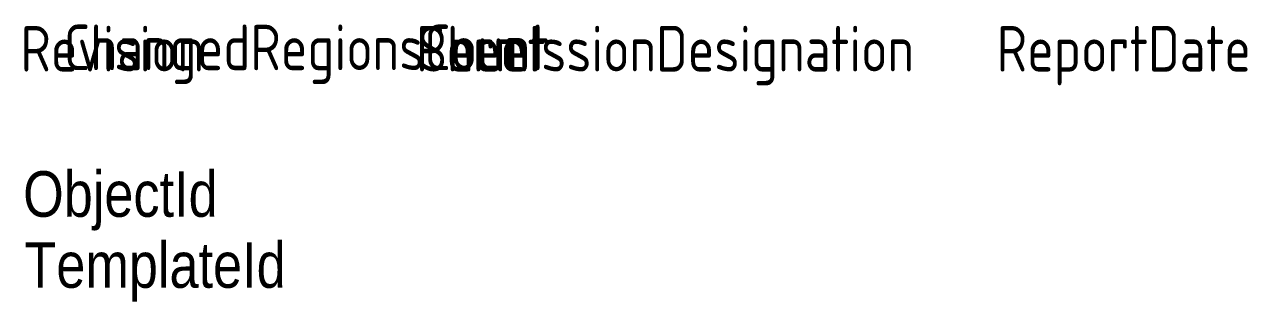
# Model space of a CAD drawing. Header units: millimetres. Extents: x 0.1 to 67.2, y -11.2 to 4.
import ezdxf
from ezdxf.enums import TextEntityAlignment as Align

# ---------------------------------------------------------------- set-up
doc = ezdxf.new("R2010")
doc.units = ezdxf.units.MM
doc.layers.add('Marker', color=1, linetype='Continuous', lineweight=25)
doc.styles.add('ArN_2.5_1.0', font='ARIALN.TTF', dxfattribs={"height": 2.5})
doc.styles.add('GOST_A', font='')
doc.styles.get('GOST_A').set_extended_font_data('GOST_type_A')

msp = doc.modelspace()

# ---------------------------------------------------------------- texts
at = {"style": 'ArN_2.5_1.0', "flags": 9}
for tag, p in [('ObjectId', (0.028, -6.54)), ('TemplateId', (0.101, -10.432))]:
    msp.add_attdef(tag, p, '', height=2.5, dxfattribs=at)
at = {"layer": 'Marker', "style": 'GOST_A', "flags": 8}
for tag, text, p in [('Revision', '', (4.921, 2.673)), ('ChangedRegionsCount', '-', (15.565, 2.745)), ('PermissionDesignation', '', (35.244, 2.673)), ('Sheet', '', (25.188, 2.673)), ('ReportDate', '', (60.407, 2.673))]:
    msp.add_attdef(tag, text=text, height=2.5, dxfattribs=at).set_placement(p, align=Align.MIDDLE_CENTER)

doc.saveas('drawing.dxf')
